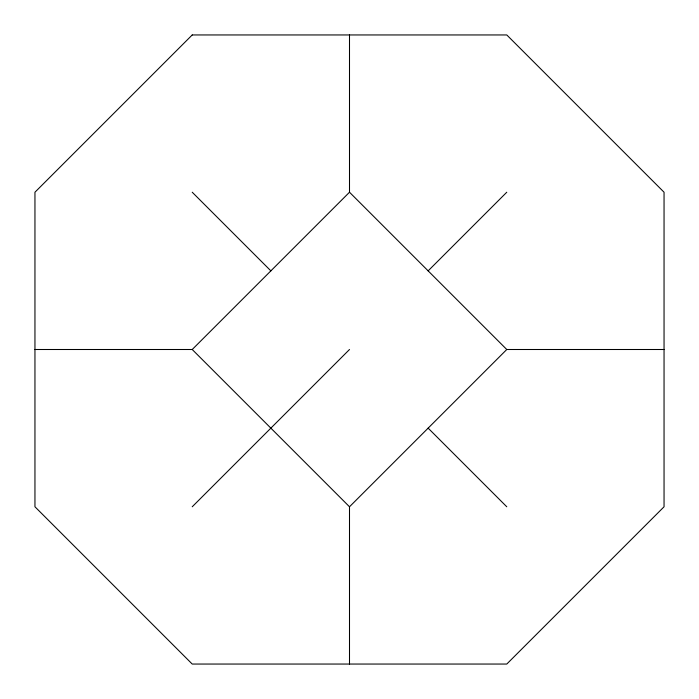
<?xml version="1.0" encoding="UTF-8"?>
<svg xmlns="http://www.w3.org/2000/svg" width="699" height="699" viewBox="0 0 699 699"><rect width="100%" height="100%" fill="white"/><g stroke="black" fill="none" stroke-linecap="round" stroke-linejoin="round"><path stroke-width="1.05" d="M34.95 349.5L192.225 349.5L349.5 192.225L349.5 34.95M192.225 506.775L349.5 349.5M428.137 270.863L506.775 192.225M349.5 664.05L349.5 506.775L506.775 349.5L664.05 349.5M349.5 192.225L506.775 349.5M192.225 192.225L270.863 270.863M428.137 428.137L506.775 506.775M192.225 349.5L349.5 506.775M192.225 34.95L34.95 192.225L34.95 506.775L192.225 664.05L506.775 664.05L664.05 506.775L664.05 192.225L506.775 34.95L192.225 34.95"/></g></svg>
